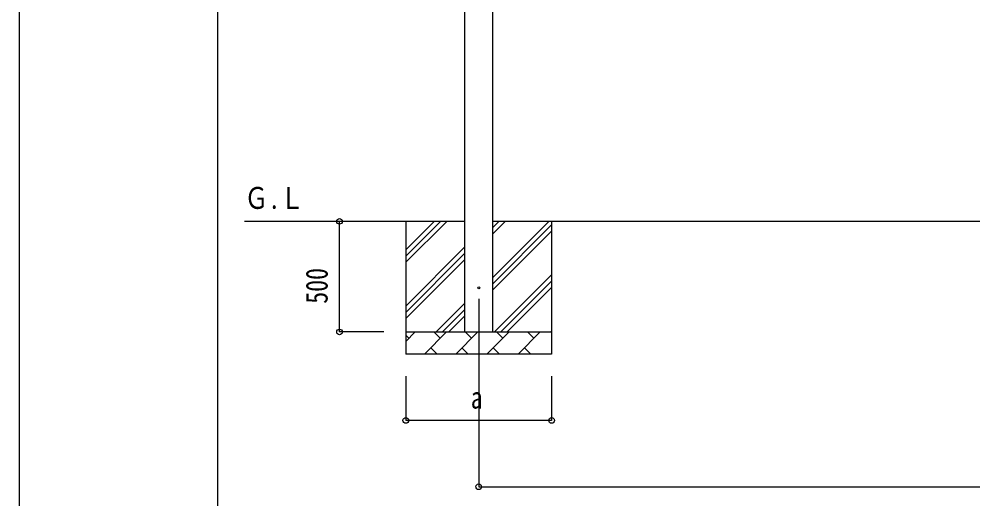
# Model space of a CAD drawing. Units: millimetres, scale not verified. Extents: x -12615 to 12615, y -8910 to 8910.
# Drawn here: x -12615 to -8298, y -4298 to -2128 of the extents above; entities that cross this region are included whole.
import ezdxf
from ezdxf.enums import TextEntityAlignment as Align

# ---------------------------------------------------------------- set-up
doc = ezdxf.new("R2010")
doc.units = ezdxf.units.MM
doc.header["$LTSCALE"] = 40
for name, color, linetype in [('0-3_YKK_12', 2, 'Continuous'), ('0-4_YKK_13', 4, 'Continuous'), ('0-5_YKK_A1', 4, 'Continuous'), ('0-6_YKK_D', 6, 'Continuous'), ('0-7_YKK_ZWAK', 7, 'Continuous')]:
    doc.layers.add(name, color=color, linetype=linetype)
doc.styles.add('ＭＳ ゴシック', font='')
doc.styles.get('ＭＳ ゴシック').set_extended_font_data('MS Gothic')

msp = doc.modelspace()

# ---------------------------------------------------------------- linework, layer by layer
at = {"layer": '0-3_YKK_12'}
msp.add_line((-10534.94, -3393), (-10534.94, -3893), dxfattribs=at)
at = {"layer": '0-4_YKK_13'}
msp.add_circle((-10534.94, -3343), 4.5, dxfattribs=at)
at = {"layer": '0-5_YKK_A1'}
for p, q in [((-10597.44, -3543), (-10597.44, -743)), ((-10472.44, -743), (-10472.44, -3543)), ((-10597.44, -3043), (-11594.22, -3043)), ((-10864.94, -3043), (-10864.94, -3643)), ((-10864.94, -3228.05), (-10679.89, -3043)), ((-10864.94, -3199.77), (-10708.17, -3043)), ((-10864.94, -3171.48), (-10736.46, -3043)), ((-5324.44, -3043), (-10472.44, -3043)), ((-10472.44, -3298.1), (-10217.34, -3043)), ((-10472.44, -3100.11), (-10415.33, -3043)), ((-10472.44, -3071.82), (-10443.62, -3043)), ((-10472.44, -3326.38), (-10204.94, -3058.88)), ((-10204.94, -3043), (-10204.94, -3643)), ((-10472.44, -3354.67), (-10204.94, -3087.17)), ((-10864.94, -3426.04), (-10597.44, -3158.54)), ((-10864.94, -3454.32), (-10597.44, -3186.82)), ((-10864.94, -3482.61), (-10597.44, -3215.11)), ((-10462.78, -3543), (-10204.94, -3285.16)), ((-10434.5, -3543), (-10204.94, -3313.44)), ((-10406.21, -3543), (-10204.94, -3341.73)), ((-10727.34, -3543), (-10597.44, -3413.1)), ((-10699.06, -3543), (-10597.44, -3441.38)), ((-10670.77, -3543), (-10597.44, -3469.67)), ((-10864.94, -3543), (-10204.94, -3543)), ((-10864.94, -3585.89), (-10822.05, -3543)), ((-10850.6, -3571.55), (-10864.94, -3557.21)), ((-10780.63, -3643), (-10680.63, -3543)), ((-10709.18, -3571.55), (-10737.73, -3543)), ((-10639.2, -3643), (-10539.2, -3543)), ((-10567.76, -3571.55), (-10596.31, -3543)), ((-10497.78, -3643), (-10397.78, -3543)), ((-10426.34, -3571.55), (-10454.89, -3543)), ((-10356.36, -3643), (-10256.36, -3543)), ((-10284.92, -3571.55), (-10313.47, -3543)), ((-10208.22, -3543), (-10204.94, -3539.72)), ((-10752.07, -3614.45), (-10723.52, -3643)), ((-10610.65, -3614.45), (-10582.1, -3643)), ((-10469.23, -3614.45), (-10440.68, -3643)), ((-10327.81, -3614.45), (-10299.26, -3643)), ((-10204.94, -3643), (-10864.94, -3643))]:
    msp.add_line(p, q, dxfattribs=at)
at = {"layer": '0-6_YKK_D'}
for p, q in [((-10964.94, -3043), (-11165.94, -3043)), ((-11164.94, -3543), (-11164.94, -3043)), ((-10964.94, -3543), (-11165.94, -3543)), ((-10864.94, -3743), (-10864.94, -3944)), ((-10534.94, -3743), (-10534.94, -4244)), ((-10204.94, -3743), (-10204.94, -3944)), ((-10204.94, -3943), (-10864.94, -3943)), ((-10534.94, -4243), (-5261.94, -4243))]:
    msp.add_line(p, q, dxfattribs=at)
for centre in [(-11164.94, -3043), (-11164.94, -3543), (-10864.94, -3943), (-10204.94, -3943), (-10534.94, -4243)]:
    msp.add_circle(centre, 12.75, dxfattribs=at)
at = {"layer": '0-7_YKK_ZWAK'}
msp.add_line((-11714.94, -7575), (-11714.94, 8325), dxfattribs=at)
msp.add_lwpolyline([(-12615, -8910), (12615, -8910), (12615, 8910), (-12615, 8910)], close=True, dxfattribs=at)

# ---------------------------------------------------------------- texts
at = {"layer": '0-5_YKK_A1', "style": 'ＭＳ ゴシック', "width": 0.8}
msp.add_text('Ｇ.Ｌ', height=98.97, dxfattribs=at).set_placement((-11595, -3016.06), align=Align.BOTTOM_LEFT)
at = {"layer": '0-6_YKK_D', "style": 'ＭＳ ゴシック', "width": 0.8}
msp.add_text('500', height=98.97, rotation=90, dxfattribs=at).set_placement((-11188.94, -3415.4), align=Align.BOTTOM_LEFT)
msp.add_text('a', height=98.97, dxfattribs=at).set_placement((-10570.94, -3919), align=Align.BOTTOM_LEFT)

doc.saveas('drawing.dxf')
